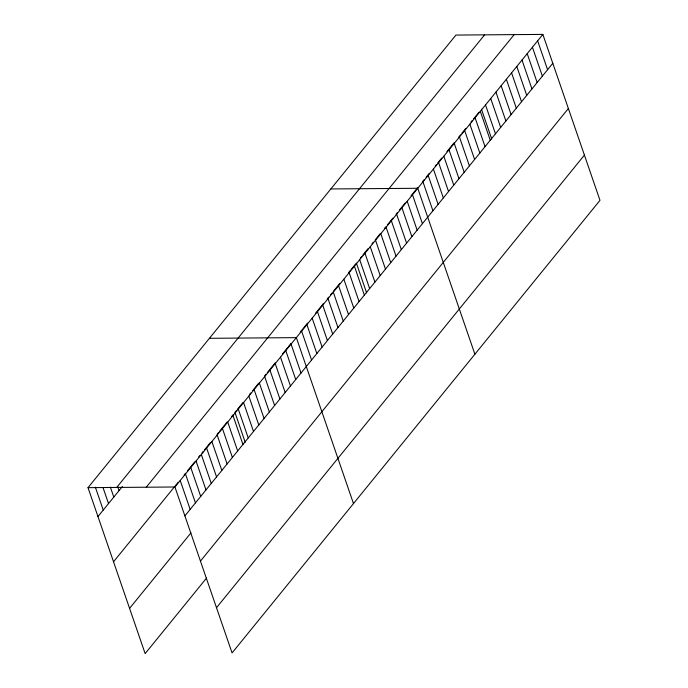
<?xml version="1.0" encoding="UTF-8"?>
<svg xmlns="http://www.w3.org/2000/svg" width="688" height="688" viewBox="0 0 688 688"><rect width="100%" height="100%" fill="white"/><g stroke="black" fill="none" stroke-linecap="round" stroke-linejoin="round"><path stroke-width="1.03" d="M206.52 578.109L145.151 653.6L88.012 487.663L455.929 35.071L542.849 34.4L599.988 200.337L232.071 652.929L174.933 486.992L542.849 34.4M116.702 487.439L484.61 34.847M97.963 516.55L122.378 486.519M146.252 487.216L514.168 34.624M113.537 561.778L178.201 482.228M184.135 474.926L185.459 473.301M187.437 470.867L194.695 461.932M198.651 457.064L199.976 455.439M201.954 453.005L203.27 451.38M204.594 449.763L210.528 442.453M217.133 434.334L218.449 432.718M219.773 431.092L227.031 422.165M231.65 416.481L232.965 414.855M236.268 410.796L234.943 412.422L245.212 442.246M237.584 409.171L242.864 402.678M249.46 394.559L250.785 392.943M252.763 390.5L258.697 383.199M264.639 375.889L265.955 374.272M267.279 372.647L275.2 362.903M282.458 353.976L287.73 347.483M288.392 346.675L291.033 343.424M300.269 332.063L302.909 328.812M303.571 328.004L307.527 323.128M315.448 313.393L323.369 303.649M327.325 298.781L328.64 297.156M330.627 294.722L331.943 293.097M333.259 291.471L339.863 283.353M348.438 272.801L350.416 270.367M351.078 269.558L355.696 263.874M360.263 258.258L361.57 256.65M362.868 255.05L368.08 248.635M371.993 243.827L373.3 242.228M375.252 239.82L380.464 233.413M384.368 228.597L385.676 226.997M387.628 224.598L392.839 218.182M396.099 214.174L397.406 212.575M399.358 210.167L405.223 202.951M411.08 195.745L413.041 193.337M413.686 192.537L417.599 187.729M422.81 181.314L424.118 179.714M426.07 177.306L429.329 173.299M435.186 166.083L436.493 164.484M437.8 162.884L441.705 158.068M446.916 151.661L454.08 142.846M458.647 137.23L460.599 134.831M461.906 133.223L465.81 128.415M471.022 122.008L472.329 120.4M473.628 118.8L476.234 115.593M476.887 114.793L478.839 112.385M184.883 515.888L552.799 63.287M129.576 608.373L190.946 532.882M200.457 561.107L568.365 108.515M216.496 607.71L584.413 155.11M330.833 188.951L417.754 188.28L474.892 354.217M209.427 338.307L296.347 337.636L353.486 503.573M88.012 487.663L174.933 486.992M537.638 40.816L547.579 69.703M532.426 47.223L542.368 76.11M527.214 53.638L537.156 82.526M522.003 60.045L531.944 88.933M516.791 66.461L526.733 95.348M511.58 72.868L521.521 101.755M506.359 79.283L516.31 108.171M501.148 85.69L511.098 114.586M495.936 92.106L505.886 120.993M490.725 98.522L500.675 127.409M485.513 104.929L495.463 133.816M481.445 109.186L491.714 139.002M480.301 111.344L490.252 140.232M475.09 117.751L485.04 146.639M469.878 124.167L479.828 153.054M464.667 130.574L474.617 159.461M459.455 136.989L469.405 165.877M454.243 143.396L464.194 172.292M449.032 149.812L458.973 178.699M443.82 156.228L453.762 185.115M438.609 162.635L448.55 191.522M433.397 169.05L443.339 197.938M428.185 175.457L438.127 204.345M422.974 181.873L432.915 210.76M412.482 194.773L422.423 223.669M407.201 201.266L417.152 230.162M401.921 207.767L411.871 236.655M396.641 214.26L406.591 243.148M391.36 220.753L401.31 249.641M386.088 227.246L396.03 256.134M380.808 233.739L390.75 262.627M375.528 240.232L385.478 269.12M370.247 246.725L380.197 275.613M364.967 253.218L374.917 282.106M359.695 259.711L369.637 288.599M356.358 263.065L366.627 292.89M354.415 266.204L364.356 295.1M349.134 272.697L359.084 301.593M343.854 279.199L353.804 308.086M338.573 285.692L348.524 314.579M333.302 292.185L343.243 321.072M328.021 298.678L337.963 327.565M322.741 305.171L332.691 334.058M317.46 311.664L327.411 340.551M312.18 318.157L322.13 347.044M306.908 324.65L316.85 353.537M301.628 331.143L311.569 360.03M291.067 344.129L301.017 373.025M285.787 350.631L295.737 379.518M280.506 357.124L290.456 386.011M275.234 363.617L285.176 392.504M269.954 370.11L279.904 398.997M264.674 376.603L274.624 405.49M259.393 383.096L269.343 411.983M254.113 389.589L264.063 418.476M248.841 396.082L258.783 424.969M243.561 402.575L253.502 431.462M238.28 409.068L248.23 437.955M233 415.561L242.95 444.457M227.719 422.054L237.67 450.95M222.448 428.555L232.389 457.443M217.167 435.048L227.109 463.936M211.887 441.541L221.837 470.429M206.606 448.034L216.557 476.922M201.326 454.527L211.276 483.415M196.054 461.02L205.996 489.908M190.774 467.513L200.715 496.401M185.493 474.006L195.444 502.894M180.213 480.499L190.163 509.387M117.708 486.588L119.076 490.578M110.372 487.104L113.795 497.071M103.028 487.629L108.523 503.564M95.348 487.147L103.243 510.057"/></g></svg>
